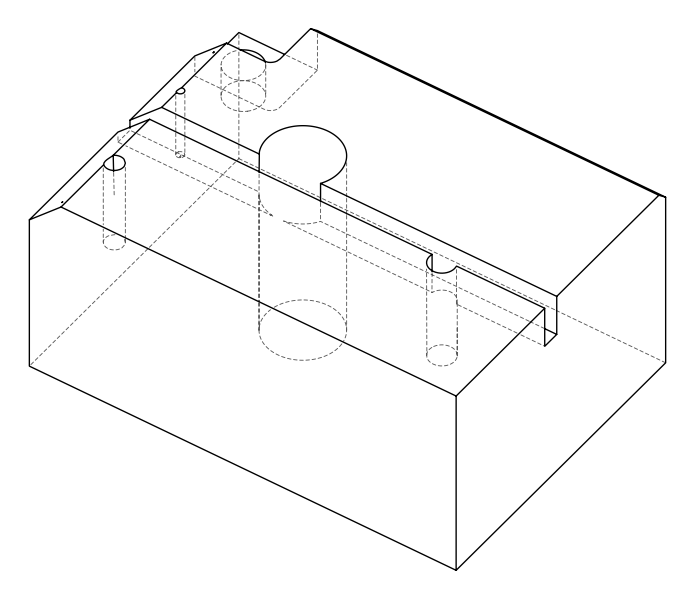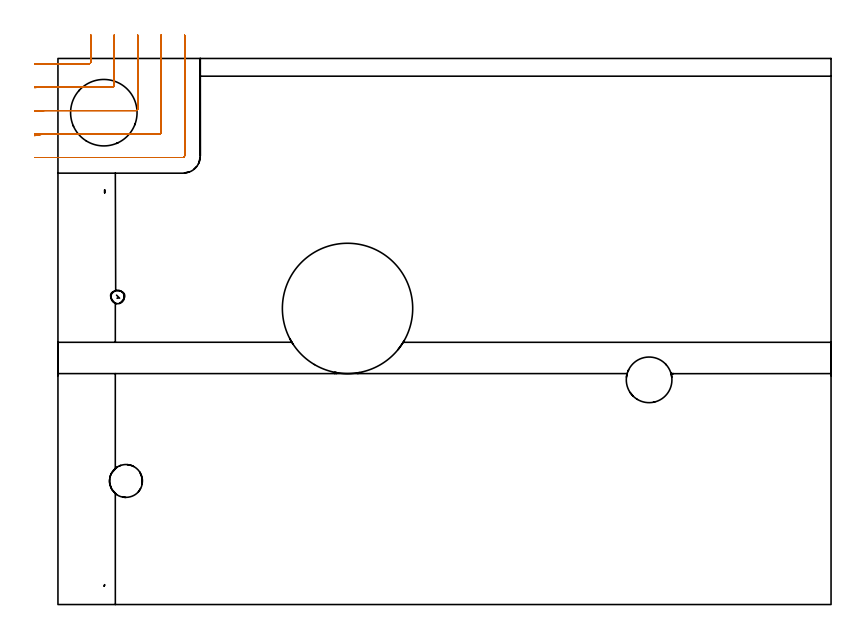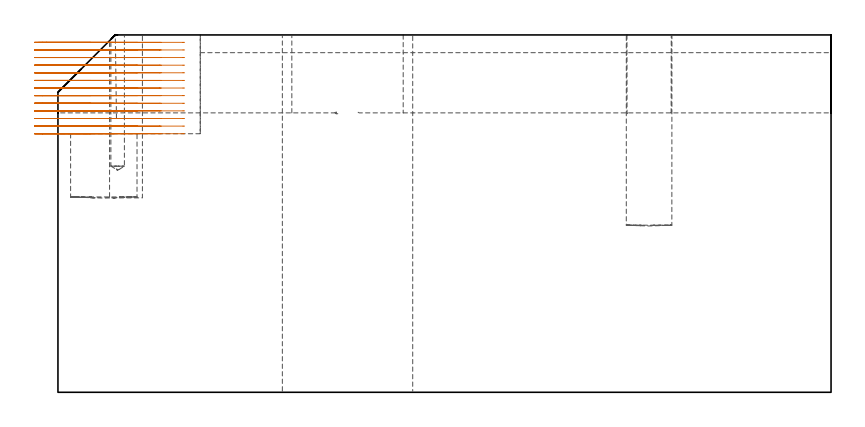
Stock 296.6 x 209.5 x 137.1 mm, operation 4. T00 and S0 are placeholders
(PLAN: 11 operations, 7 tool changes, 47.4 min)
(1 AREA_MILL | FG_CHAMFER_SURFACE | UGT0205_001 | 6.1 min | 23396 mm3)
(2 AREA_MILL_1 | FG_CHAMFER_SURFACE_1 | UGT0205_001 | 4.56 min | 18403 mm3)
(3 AREA_MILL_2 | FG_CHAMFER_SURFACE_2 | UGT0205_001 | 5.99 min | 5701 mm3)
(4 MILL_CORNER_NOTCH_RECTANGULAR | CORNER_NOTCH_RECTANGULAR | NXT0201_011 | Follow Part, ap 3, ae 75% | 10.37 min | 88652 mm3)
(5 MILL_RECTANGULAR_SLOT | SLOT_RECTANGULAR | NXT0201_010 | Follow Part, ap 2.5, ae 75% | 18.14 min | 110456 mm3)
(6 MILL_BLIND_HOLE_FROM_SOLID_MATERIAL | STEP1POCKET | NXT0201_010 | Spiral | 1 min | 7786 mm3)
(7 INDEXABLE_INSERT_DRILL_THROUGH_HOLE_FROM_SOLID | STEP1HOLE | NXT0302_038 | 0.57 min | 254356 mm3)
(8 INDEXABLE_INSERT_DRILL_BLIND_HOLE_FROM_SOLID | STEP1POCKET_1 | NXT0302_022 | 0.12 min | 12414 mm3)
(9 INDEXABLE_INSERT_DRILL_BLIND_HOLE_FROM_SOLID_1 | STEP1POCKET_2 | NXT0302_006 | 0.3 min | 12468 mm3)
(10 SPOT_DRILL | STEP1POCKET_3 | NXT0321_9005460120000 | 0.03 min | 2 mm3)
(11 DRILL_BLIND_HOLE_INTO_CENTER | STEP1POCKET_3 | UGT0301_447 | 0.22 min | 1050 mm3)
(TOOL UGT0205_001 | Chamfer Mill 20 x 3 x 45 deg. | D20 FL50 Z2)
(TOOL NXT0201_011 | ENDMILL 12mm [2P460-1200-NA 1630] | D12 FL38 Z6)
(TOOL NXT0201_010 | ENDMILL 10mm [2P460-1000-NA 1630] | D10 FL30 Z6)
(TOOL NXT0302_038 | Index. Insert Drill 50mm [880-D5000L50-04] | D50 PA176 FL200 Z2)
(TOOL NXT0302_022 | Index. Insert Drill 25.5mm [880-D2550L25-03] | D25.5 PA176 FL77 Z2)
(TOOL NXT0302_006 | Index. Insert Drill 17.5mm [880-D1750L25-05] | D17.5 PA176 FL88 Z2)
(TOOL NXT0321_9005460120000 | NC Spot Drill, 142deg, 12mm, Carbide, Uncoated | D12 PA142 FL30 Z2)
(TOOL UGT0301_447 | Carbide Drill 5.2 mm | D5.2 PA118 FL52 Z2)
(OP 4 MILL_CORNER_NOTCH_RECTANGULAR)
G17 G21 G94 G90
T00 M6
G54
G17 G0 G90 X-8.997 Y207.34 S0 M3
G43 Z147.182 H1
Z134.26
G94 G1 X-6. Y207.468 F250.
G2 X-4.472 Y207.5 R36. F500.
G1 X12.004
G3 X12.6 Y208.096 R0.6
G1 Y215.5
Y218.5 F250.
G0 Z147.182
X-8.995 Y198.287
Z134.26
G1 X-6. Y198.457
G2 X-4.472 Y198.5 R27. F500.
G1 X21.003
G3 X21.6 Y199.096 R0.6
G1 Y215.5
Y218.5 F250.
G0 Z147.182
X-8.989 Y189.18
Z134.26
G1 X-6. Y189.435
G2 X-4.472 Y189.5 R18. F500.
G1 X30.003
G3 X30.6 Y190.097 R0.6
G1 Y215.5
Y218.5 F250.
G0 Z147.182
X-8.956 Y179.86
Z134.26
G1 X-6. Y180.369
G2 X-4.472 Y180.5 R9. F500.
G1 X39.003
G3 X39.6 Y181.097 R0.6
G1 Y215.5
Y218.5 F250.
G0 Z147.182
X-7.472 Y171.5
Z134.26
G1 X-4.472
X48.003 F500.
G3 X48.6 Y172.097 R0.6
G1 Y215.5
Y218.5 F250.
G0 Z147.182
X-8.997 Y207.34
Z131.338
G1 X-6. Y207.468
G2 X-4.472 Y207.5 R36. F500.
G1 X12.004
G3 X12.6 Y208.096 R0.6
G1 Y215.5
Y218.5 F250.
G0 Z147.182
X-8.995 Y198.287
Z131.338
G1 X-6. Y198.457
G2 X-4.472 Y198.5 R27. F500.
G1 X21.003
G3 X21.6 Y199.097 R0.6
G1 Y215.5
Y218.5 F250.
G0 Z147.182
X-8.989 Y189.18
Z131.338
G1 X-6. Y189.435
G2 X-4.472 Y189.5 R18. F500.
G1 X30.003
G3 X30.6 Y190.097 R0.6
G1 Y215.5
Y218.5 F250.
G0 Z147.182
X-8.956 Y179.86
Z131.338
G1 X-6. Y180.369
G2 X-4.472 Y180.5 R9. F500.
G1 X39.003
G3 X39.6 Y181.097 R0.6
G1 Y215.5
Y218.5 F250.
G0 Z147.182
X-7.472 Y171.5
Z131.338
G1 X-4.472
X48.003 F500.
G3 X48.6 Y172.097 R0.6
G1 Y215.5
Y218.5 F250.
G0 Z147.182
X-8.997 Y207.34
Z128.417
G1 X-6. Y207.468
G2 X-4.472 Y207.5 R36. F500.
G1 X12.004
G3 X12.6 Y208.096 R0.6
G1 Y215.5
Y218.5 F250.
G0 Z147.182
X-8.995 Y198.287
Z128.417
G1 X-6. Y198.457
G2 X-4.472 Y198.5 R27. F500.
G1 X21.003
G3 X21.6 Y199.097 R0.6
G1 Y215.5
Y218.5 F250.
G0 Z147.182
X-8.989 Y189.18
Z128.417
G1 X-6. Y189.435
G2 X-4.472 Y189.5 R18. F500.
G1 X30.003
G3 X30.6 Y190.097 R0.6
G1 Y215.5
Y218.5 F250.
G0 Z147.182
X-8.956 Y179.86
Z128.417
G1 X-6. Y180.369
G2 X-4.472 Y180.5 R9. F500.
G1 X39.003
G3 X39.6 Y181.097 R0.6
G1 Y215.5
Y218.5 F250.
G0 Z147.182
X-7.472 Y171.5
Z128.417
G1 X-4.472
X48.003 F500.
G3 X48.6 Y172.097 R0.6
G1 Y215.5
Y218.5 F250.
G0 Z147.182
X-8.997 Y207.34
Z125.495
G1 X-6. Y207.468
G2 X-4.472 Y207.5 R36. F500.
G1 X12.004
G3 X12.6 Y208.096 R0.6
G1 Y215.5
Y218.5 F250.
G0 Z147.182
X-8.995 Y198.287
Z125.495
G1 X-6. Y198.457
G2 X-4.472 Y198.5 R27. F500.
G1 X21.003
G3 X21.6 Y199.097 R0.6
G1 Y215.5
Y218.5 F250.
G0 Z147.182
X-8.989 Y189.18
Z125.495
G1 X-6. Y189.435
G2 X-4.472 Y189.5 R18. F500.
G1 X30.003
G3 X30.6 Y190.097 R0.6
G1 Y215.5
Y218.5 F250.
G0 Z147.182
X-8.956 Y179.86
Z125.495
G1 X-6. Y180.369
G2 X-4.472 Y180.5 R9. F500.
G1 X39.003
G3 X39.6 Y181.097 R0.6
G1 Y215.5
Y218.5 F250.
G0 Z147.182
X-7.472 Y171.5
Z125.495
G1 X-4.472
X48.003 F500.
G3 X48.6 Y172.097 R0.6
G1 Y215.5
Y218.5 F250.
G0 Z147.182
X-8.999 Y207.433
Z122.573
G1 X-6. Y207.493
G2 X-5.28 Y207.5 R36. F500.
G1 X12.004
G3 X12.6 Y208.096 R0.6
G1 Y215.5
Y218.5 F250.
G0 Z147.182
X-8.999 Y198.41
Z122.573
G1 X-6. Y198.49
G2 X-5.28 Y198.5 R27. F500.
G1 X21.003
G3 X21.6 Y199.097 R0.6
G1 Y215.5
Y218.5 F250.
G0 Z147.182
X-8.998 Y189.366
Z122.573
G1 X-6. Y189.486
G2 X-5.28 Y189.5 R18. F500.
G1 X30.003
G3 X30.6 Y190.097 R0.6
G1 Y215.5
Y218.5 F250.
G0 Z147.182
X-8.99 Y180.231
Z122.573
G1 X-6. Y180.471
G2 X-5.28 Y180.5 R9. F500.
G1 X39.003
G3 X39.6 Y181.097 R0.6
G1 Y215.5
Y218.5 F250.
G0 Z147.182
X-8.28 Y171.5
Z122.573
G1 X-5.28
X48.003 F500.
G3 X48.6 Y172.097 R0.6
G1 Y215.5
Y218.5 F250.
G0 Z147.182
X-9. Y207.5
Z119.652
G1 X-6.
X12.004 F500.
G3 X12.6 Y208.096 R0.6
G1 Y215.5
Y218.5 F250.
G0 Z147.182
X-9. Y198.5
Z119.652
G1 X-6.
X21.004 F500.
G3 X21.6 Y199.096 R0.6
G1 Y215.5
Y218.5 F250.
G0 Z147.182
X-9. Y189.5
Z119.652
G1 X-6.
X30.003 F500.
G3 X30.6 Y190.097 R0.6
G1 Y215.5
Y218.5 F250.
G0 Z147.182
X-9. Y180.5
Z119.652
G1 X-6.
X39.003 F500.
G3 X39.6 Y181.097 R0.6
G1 Y215.5
Y218.5 F250.
G0 Z147.182
X-9. Y171.5
Z119.652
G1 X-6.
X48.003 F500.
G3 X48.6 Y172.097 R0.6
G1 Y215.5
Y218.5 F250.
G0 Z147.182
X-9. Y207.5
Z116.73
G1 X-6.
X12.004 F500.
G3 X12.6 Y208.096 R0.6
G1 Y215.5
Y218.5 F250.
G0 Z147.182
X-9. Y198.5
Z116.73
G1 X-6.
X21.004 F500.
G3 X21.6 Y199.096 R0.6
G1 Y215.5
Y218.5 F250.
G0 Z147.182
X-9. Y189.5
Z116.73
G1 X-6.
X30.003 F500.
G3 X30.6 Y190.097 R0.6
G1 Y215.5
Y218.5 F250.
G0 Z147.182
X-9. Y180.5
Z116.73
G1 X-6.
X39.003 F500.
G3 X39.6 Y181.097 R0.6
G1 Y215.5
Y218.5 F250.
G0 Z147.182
X-9. Y171.5
Z116.73
G1 X-6.
X48.003 F500.
G3 X48.6 Y172.097 R0.6
G1 Y215.5
Y218.5 F250.
G0 Z147.182
X-9. Y207.5
Z113.808
G1 X-6.
X12.004 F500.
G3 X12.6 Y208.096 R0.6
G1 Y215.5
Y218.5 F250.
G0 Z147.182
X-9. Y198.5
Z113.808
G1 X-6.
X21.003 F500.
G3 X21.6 Y199.096 R0.6
G1 Y215.5
Y218.5 F250.
G0 Z147.182
X-9. Y189.5
Z113.808
G1 X-6.
X30.003 F500.
G3 X30.6 Y190.097 R0.6
G1 Y215.5
Y218.5 F250.
G0 Z147.182
X-9. Y180.5
Z113.808
G1 X-6.
X39.003 F500.
G3 X39.6 Y181.097 R0.6
G1 Y215.5
Y218.5 F250.
G0 Z147.182
X-9. Y171.5
Z113.808
G1 X-6.
X48.003 F500.
G3 X48.6 Y172.097 R0.6
G1 Y215.5
Y218.5 F250.
G0 Z147.182
X-9. Y207.5
Z110.887
G1 X-6.
X12.004 F500.
G3 X12.6 Y208.096 R0.6
G1 Y215.5
Y218.5 F250.
G0 Z147.182
X-9. Y198.5
Z110.887
G1 X-6.
X21.003 F500.
G3 X21.6 Y199.096 R0.6
G1 Y215.5
Y218.5 F250.
G0 Z147.182
X-9. Y189.5
Z110.887
G1 X-6.
X30.003 F500.
G3 X30.6 Y190.097 R0.6
G1 Y215.5
Y218.5 F250.
G0 Z147.182
X-9. Y180.5
Z110.887
G1 X-6.
X39.003 F500.
G3 X39.6 Y181.097 R0.6
G1 Y215.5
Y218.5 F250.
G0 Z147.182
X-9. Y171.5
Z110.887
G1 X-6.
X48.003 F500.
G3 X48.6 Y172.097 R0.6
G1 Y215.5
Y218.5 F250.
G0 Z147.182
X-9. Y207.5
Z107.965
G1 X-6.
X12.004 F500.
G3 X12.6 Y208.096 R0.6
G1 Y215.5
Y218.5 F250.
G0 Z147.182
X-9. Y198.5
Z107.965
G1 X-6.
X21.003 F500.
G3 X21.6 Y199.096 R0.6
G1 Y215.5
Y218.5 F250.
G0 Z147.182
X-9. Y189.5
Z107.965
G1 X-6.
X30.003 F500.
G3 X30.6 Y190.097 R0.6
G1 Y215.5
Y218.5 F250.
G0 Z147.182
X-9. Y180.5
Z107.965
G1 X-6.
X39.003 F500.
G3 X39.6 Y181.097 R0.6
G1 Y215.5
Y218.5 F250.
G0 Z147.182
X-9. Y171.5
Z107.965
G1 X-6.
X48.003 F500.
G3 X48.6 Y172.097 R0.6
G1 Y215.5
Y218.5 F250.
G0 Z147.182
X-9. Y207.5
Z105.043
G1 X-6.
X12.004 F500.
G3 X12.6 Y208.096 R0.6
G1 Y215.5
Y218.5 F250.
G0 Z147.182
X-9. Y198.5
Z105.043
G1 X-6.
X21.003 F500.
G3 X21.6 Y199.096 R0.6
G1 Y215.5
Y218.5 F250.
G0 Z147.182
X-9. Y189.5
Z105.043
G1 X-6.
X30.003 F500.
G3 X30.6 Y190.097 R0.6
G1 Y215.5
Y218.5 F250.
G0 Z147.182
X-9. Y180.5
Z105.043
G1 X-6.
X39.003 F500.
G3 X39.6 Y181.097 R0.6
G1 Y215.5
Y218.5 F250.
G0 Z147.182
X-9. Y171.5
Z105.043
G1 X-6.
X48.003 F500.
G3 X48.6 Y172.097 R0.6
G1 Y215.5
Y218.5 F250.
G0 Z147.182
X-9. Y207.5
Z102.122
G1 X-6.
X12.004 F500.
G3 X12.6 Y208.096 R0.6
G1 Y215.5
Y218.5 F250.
G0 Z147.182
X-9. Y198.5
Z102.122
G1 X-6.
X21.003 F500.
G3 X21.6 Y199.096 R0.6
G1 Y215.5
Y218.5 F250.
G0 Z147.182
X-9. Y189.5
Z102.122
G1 X-6.
X30.003 F500.
G3 X30.6 Y190.097 R0.6
G1 Y215.5
Y218.5 F250.
G0 Z147.182
X-9. Y180.5
Z102.122
G1 X-6.
X39.003 F500.
G3 X39.6 Y181.097 R0.6
G1 Y215.5
Y218.5 F250.
G0 Z147.182
X-9. Y171.5
Z102.122
G1 X-6.
X48.003 F500.
G3 X48.6 Y172.097 R0.6
G1 Y215.5
Y218.5 F250.
G0 Z147.182
X-9. Y207.5
Z99.2
G1 X-6.
X12.004 F500.
G3 X12.6 Y208.096 R0.6
G1 Y215.5
Y218.5 F250.
G0 Z147.182
X-9. Y198.5
Z99.2
G1 X-6.
X21.003 F500.
G3 X21.6 Y199.096 R0.6
G1 Y215.5
Y218.5 F250.
G0 Z147.182
X-9. Y189.5
Z99.2
G1 X-6.
X30.003 F500.
G3 X30.6 Y190.097 R0.6
G1 Y215.5
Y218.5 F250.
G0 Z147.182
X-9. Y180.5
Z99.2
G1 X-6.
X39.003 F500.
G3 X39.6 Y181.097 R0.6
G1 Y215.5
Y218.5 F250.
G0 Z147.182
X-9. Y171.5
Z99.2
G1 X-6.
X48.003 F500.
G3 X48.6 Y172.097 R0.6
G1 Y215.5
Y218.5 F250.
G0 Z147.182
M5
M2
